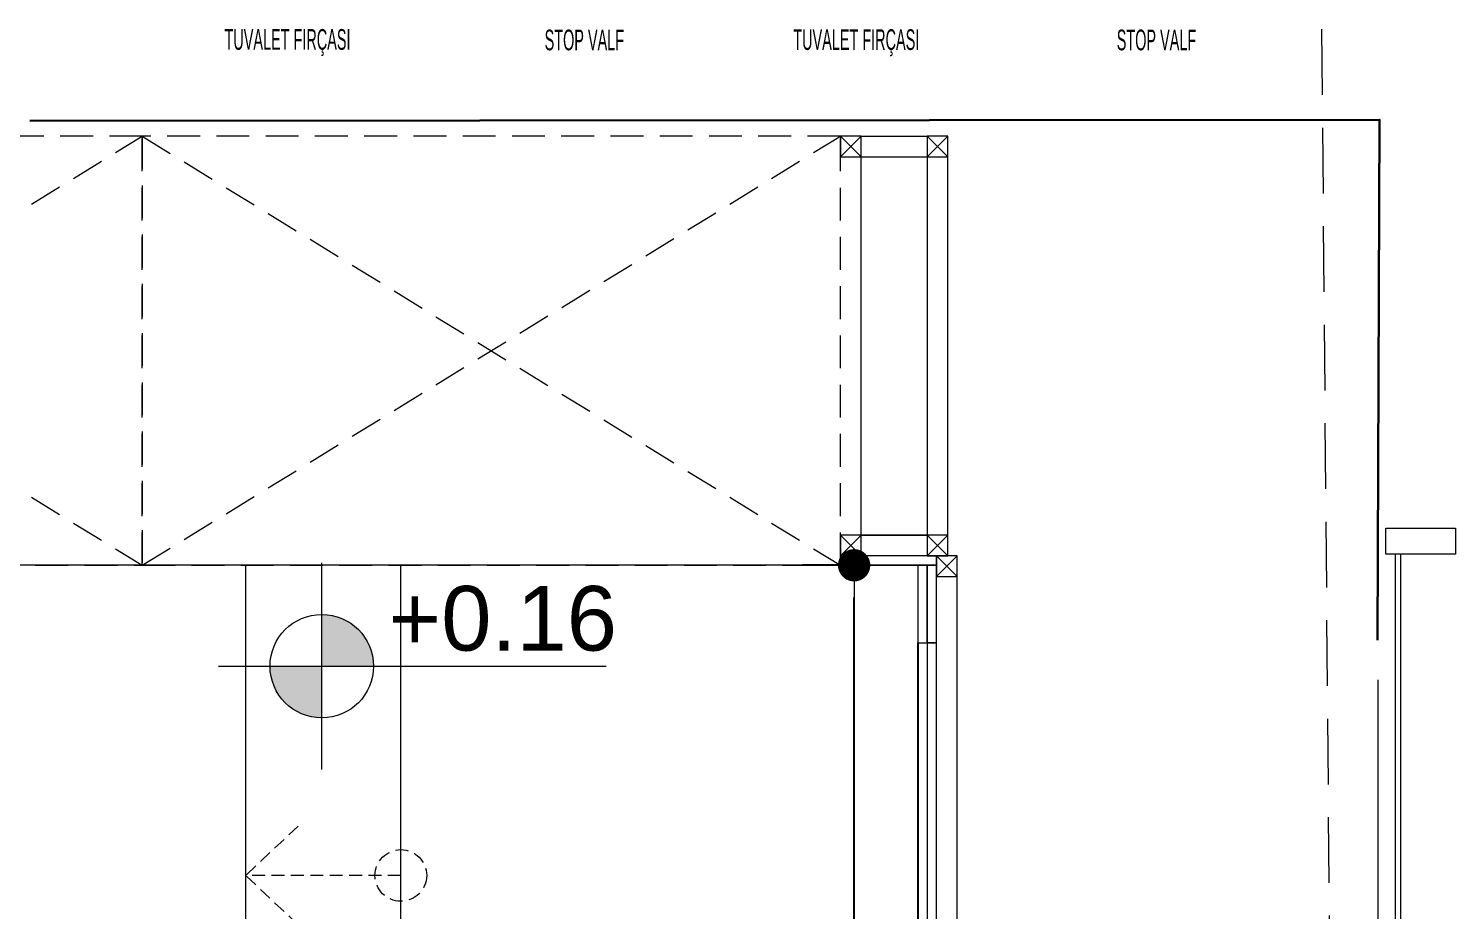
# Model space of a CAD drawing. Header units: centimetres. Extents: x 5488 to 20269, y -31398 to -19684.
# Drawn here: x 18736.6 to 19012.6, y -23378.7 to -23208.1 of the extents above; entities that cross this region are included whole.
import ezdxf
from ezdxf.enums import TextEntityAlignment as Align

# ---------------------------------------------------------------- set-up
doc = ezdxf.new("R2010")
doc.units = ezdxf.units.CM
doc.header["$PDMODE"] = 1
doc.linetypes.add('( Hidden )', pattern=[0.375, 0.25, -0.125])
doc.linetypes.add('HIDDEN', pattern=[9.525, 6.35, -3.175])
for name, color, linetype, lineweight in [('CRC_plan_kot', 4, 'Continuous', 20), ('CRC_plan_kot_isim', 3, 'Continuous', 20), ('xxx_Auto_DIMENSION_INTERIOR', 33, 'Continuous', 0), ('xxx_Auto_Duvar_Duvar Plan Kesit', 7, 'Continuous', 30), ('xxx_Auto_Element_Dograma Cam', 140, 'Continuous', 9), ('xxx_Auto_Kaplama_Ahşap', 34, 'Continuous', 0), ('xxx_Auto_Kaplama_Metal', 133, 'Continuous', 0), ('xxx_Auto_Konstruksiyon_Metal', 141, 'Continuous', 0), ('xxx_Auto_Merdiven_Merdiven', 163, 'Continuous', 15), ('xxx_Auto_SIGN_GENERAL', 51, 'Continuous', 0), ('xxx_Auto_Tefris_Silik', 252, 'Continuous', 13), ('xxx_Auto_Yardimci_Yazi', 7, 'Continuous', 9)]:
    doc.layers.add(name, color=color, linetype=linetype, lineweight=lineweight)
doc.layers.add('xxx_Autoxxx_Auto_Tefris_Silik', color=252, linetype='Continuous')
doc.styles.add('a_Arial-50', font='arial.ttf', dxfattribs={"height": 0.125})
doc.styles.add('AUTOBAN', font='')
doc.styles.add('ROMANS', font='romans')
doc.styles.get('AUTOBAN').set_extended_font_data('Helvetica Normal Tr')
doc.dimstyles.new('AUTO_DIM_1-50', dxfattribs={"dimtxt": 10, "dimasz": 6.25, "dimexe": 10, "dimexo": 10, "dimgap": 5, "dimtad": 1, "dimdec": 0, "dimzin": 0, "dimdsep": 46, "dimtxsty": 'AUTOBAN', "dimblk": 'DOT', "dimcen": 5, "dimclrd": 256, "dimclre": 256, "dimclrt": 256, "dimadec": 0, "dimazin": 0, "dimtfac": 1, "dimtdec": 0, "dimtix": 1, "dimtofl": 0, "dimtmove": 1, "dimatfit": 3, "dimfxl": 15, "dimfxlon": 1, "dimtolj": 1, "dimtzin": 0, "dimlwd": -1, "dimlwe": -1, "dimarcsym": 0})

# ---------------------------------------------------------------- blocks, each defined once
blk = doc.blocks.new('40_40_kutu profil')
at = {"layer": 'xxx_Auto_Konstruksiyon_Metal'}
blk.add_lwpolyline([(0, -4), (4, -4), (4, 0), (0, 0)], close=True, dxfattribs=at)
for points in [[(0, -4), (4, 0)], [(4, -4), (0, 0)]]:
    blk.add_lwpolyline(points, dxfattribs=at)
blk = doc.blocks.new('level_50')
for points in [[(10, 0, 0.414214), (0, 10), (0, 0)], [(0, 0), (-10, 0, 0.414214), (0, -10)]]:
    blk.add_hatch(color=256).paths.add_polyline_path(points)
for p, q in [((0, 0), (0, 20)), ((-20, 0), (0, 0)), ((0, -20), (0, 0)), ((0, 0), (55, 0))]:
    blk.add_line(p, q)
blk.add_circle((0, 0), 10)
blk = doc.blocks.new('level')
blk.add_blockref('level_50', (0, 0))
at = {"layer": 'xxx_Auto_Yardimci_Yazi', "style": 'a_Arial-50'}
blk.add_attdef('LEVEL', text='', height=12.5, dxfattribs=at).set_placement((35, 3), align=Align.CENTER)
blk = doc.blocks.new('PLAN KOT')
at = {"layer": 'CRC_plan_kot'}
ref = blk.add_blockref('level', (-151.42, 1334.43), dxfattribs=at)
ref.add_attrib('LEVEL', '+0.16', dxfattribs={"layer": 'CRC_plan_kot_isim', "height": 12.5, "style": 'a_Arial-50'}).set_placement((-116.42, 1337.43), align=Align.CENTER)
blk = doc.blocks.new('A$C1e03b758')
at = {"layer": 'xxx_Auto_SIGN_GENERAL', "color": 12, "char_height": 4, "attachment_point": 5, "line_spacing_factor": 0.75, "style": 'ROMANS'}
for s, width, insert in [('{\\fArial|b0|i0|c162|p34;\\W0.5;TUVALET FIRÇASI}', 24.1628, (160.48, -757.98)), ('{\\fArial|b0|i0|c162|p34;\\W0.5;STOP VALF}', 15.2828, (217.89, -757.49)), ('{\\fArial|b0|i0|c162|p34;\\W0.5;TUVALET FIRÇASI}', 24.1628, (270.48, -758.01)), ('{\\fArial|b0|i0|c162|p34;\\W0.5;STOP VALF}', 15.2828, (328.53, -757.49))]:
    blk.add_mtext_dynamic_manual_height_columns(s, width=width, gutter_width=20, heights=[0], dxfattribs=dict(at, insert=insert))
blk = doc.blocks.new('_DOT')
at = {"color": 0, "linetype": 'ByBlock', "lineweight": 0}
blk.add_line((-0.5, 0), (-1, 0), dxfattribs=at)
at = {"linetype": 'ByBlock', "lineweight": 0, "const_width": 0.5}
blk.add_lwpolyline([(-0.25, 0, 1), (0.25, 0, 1)], format="xyb", close=True, dxfattribs=at)
blk = doc.blocks.new('*D351')
at = {"transparency": 16777216}
for p, q in [((18898.6, -23311.91), (18886.26, -23311.91)), ((18896.26, -23559.65), (18896.26, -23318.16)), ((18881.26, -23565.9), (18906.26, -23565.9))]:
    blk.add_line(p, q, dxfattribs=at)
at = {"layer": 'Defpoints', "color": 0, "transparency": 16777216}
for p in [(18896.26, -23311.91), (18908.6, -23311.91), (18847.55, -23565.9)]:
    blk.add_point(p, dxfattribs=at)
at = {"transparency": 16777216, "xscale": 6.25, "yscale": 6.25, "zscale": 6.25}
for p, rotation in [((18896.26, -23311.91), 90), ((18896.26, -23565.9), 270)]:
    blk.add_blockref('_DOT', p, dxfattribs=dict(at, rotation=rotation))
at = {"transparency": 16777216, "insert": (18886.26, -23438.9), "char_height": 10, "attachment_point": 5, "rotation": 90, "style": 'AUTOBAN'}
blk.add_mtext('\\A1;254', dxfattribs=at)

msp = doc.modelspace()

# ---------------------------------------------------------------- linework, layer by layer
at = {"layer": 'xxx_Auto_Duvar_Duvar Plan Kesit'}
msp.add_lwpolyline([(18736.87, -23225.95), (18997.89, -23225.73), (18997.46, -23326.37)], dxfattribs=at)
at = {"layer": 'xxx_Auto_Element_Dograma Cam'}
msp.add_lwpolyline([(18999.11, -23309.74), (18999.11, -23304.74), (19012.55, -23304.74), (19012.55, -23309.74)], close=True, dxfattribs=at)
for points in [[(19000.97, -23430.66), (19000.97, -23309.74)], [(19001.97, -23430.66), (19001.97, -23309.74)], [(18997.6, -24049.32), (18997.6, -23334.05)]]:
    msp.add_lwpolyline(points, dxfattribs=at)
at = {"layer": 'xxx_Auto_Kaplama_Ahşap'}
for points in [[(18893.6, -23311.91), (18912.19, -23311.91), (18912.19, -23310.11), (18893.6, -23310.11)], [(18908.6, -23326.91), (18910.4, -23326.91), (18910.4, -23311.91), (18908.6, -23311.91)], [(18910.4, -23326.91), (18912.19, -23326.91), (18912.19, -23311.91), (18910.4, -23311.91)], [(18910.4, -23396.95), (18912.19, -23396.95), (18912.19, -23326.91), (18910.4, -23326.91)]]:
    msp.add_lwpolyline(points, close=True, dxfattribs=at)
at = {"layer": 'xxx_Auto_Kaplama_Metal'}
for points in [[(18897.6, -23228.92), (18910.4, -23228.92)], [(18914.4, -23306.11), (18914.4, -23232.92)]]:
    msp.add_lwpolyline(points, dxfattribs=at)
msp.add_lwpolyline([(18897.6, -23232.92), (18910.4, -23232.92), (18910.4, -23306.11), (18897.6, -23306.11)], close=True, dxfattribs=at)
at = {"layer": 'xxx_Auto_Konstruksiyon_Metal'}
for points in [[(18897.6, -23306.11), (18910.4, -23306.11)], [(18984.4, -23404.15), (18916.19, -23404.15), (18916.19, -23314.11)]]:
    msp.add_lwpolyline(points, dxfattribs=at)
at = {"layer": 'xxx_Auto_Merdiven_Merdiven'}
msp.add_lwpolyline([(18908.6, -23311.91), (18608.57, -23311.91, 0.414214), (18508.57, -23411.91), (18508.57, -23957.56)], format="xyb", dxfattribs=at)
for points in [[(18778.6, -23433.91), (18778.6, -23311.91)], [(18808.6, -23442.07), (18808.6, -23311.91)]]:
    msp.add_lwpolyline(points, dxfattribs=at)
at = {"layer": 'xxx_Auto_Merdiven_Merdiven', "linetype": '( Hidden )', "ltscale": 10}
for points in [[(18788.75, -23362.36), (18778.6, -23371.91)], [(18808.6, -23371.91), (18778.6, -23371.91)], [(18788.75, -23381.46), (18778.6, -23371.91)]]:
    msp.add_lwpolyline(points, dxfattribs=at)
msp.add_circle((18808.6, -23371.91), 5, dxfattribs=at)
at = {"layer": 'xxx_Auto_Tefris_Silik', "linetype": 'HIDDEN', "ltscale": 2}
msp.add_lwpolyline([(18996.77, -24402), (18977.12, -22062.73), (18573.9, -22063.11), (17072.27, -22094.25)], dxfattribs=at)
at = {"layer": 'xxx_Auto_Tefris_Silik', "linetype": 'HIDDEN'}
for points in [[(18758.6, -23228.91), (18623.6, -23228.91), (18623.6, -23311.91), (18758.6, -23311.91)], [(18893.6, -23228.91), (18758.6, -23228.91), (18758.6, -23311.91), (18893.6, -23311.91)]]:
    msp.add_lwpolyline(points, close=True, dxfattribs=at)
for points in [[(18623.6, -23228.91), (18758.6, -23311.91)], [(18623.6, -23311.91), (18758.6, -23228.91)], [(18758.6, -23228.91), (18893.6, -23311.91)], [(18758.6, -23311.91), (18893.6, -23228.91)]]:
    msp.add_lwpolyline(points, dxfattribs=at)
at = {"layer": 'xxx_Autoxxx_Auto_Tefris_Silik'}
msp.add_lwpolyline([(18908.6, -23326.91), (18908.6, -23396.95)], dxfattribs=at)

# ---------------------------------------------------------------- block references
at = {"layer": 'xxx_Auto_DIMENSION_INTERIOR'}
msp.add_blockref('PLAN KOT', (18944.73, -24665.85), dxfattribs=at)
at = {"layer": 'xxx_Auto_Kaplama_Ahşap'}
for name, p in [('A$C1e03b758', (18626.2, -22452.84)), ('40_40_kutu profil', (18893.6, -23228.92)), ('40_40_kutu profil', (18910.4, -23228.92)), ('40_40_kutu profil', (18893.6, -23306.11)), ('40_40_kutu profil', (18910.4, -23306.11)), ('40_40_kutu profil', (18912.19, -23310.11))]:
    msp.add_blockref(name, p, dxfattribs=at)

# ---------------------------------------------------------------- dimensions: what is measured, and where the dimension line sits
dim = msp.add_linear_dim(base=(18896.26, -23311.91), p1=(18847.55, -23565.9), p2=(18908.6, -23311.91), angle=90, dimstyle='AUTO_DIM_1-50')
dim.commit()
dim.dimension.update_dxf_attribs({"geometry": '*D351', "text_midpoint": (18886.26, -23438.9)})

doc.saveas('drawing.dxf')
